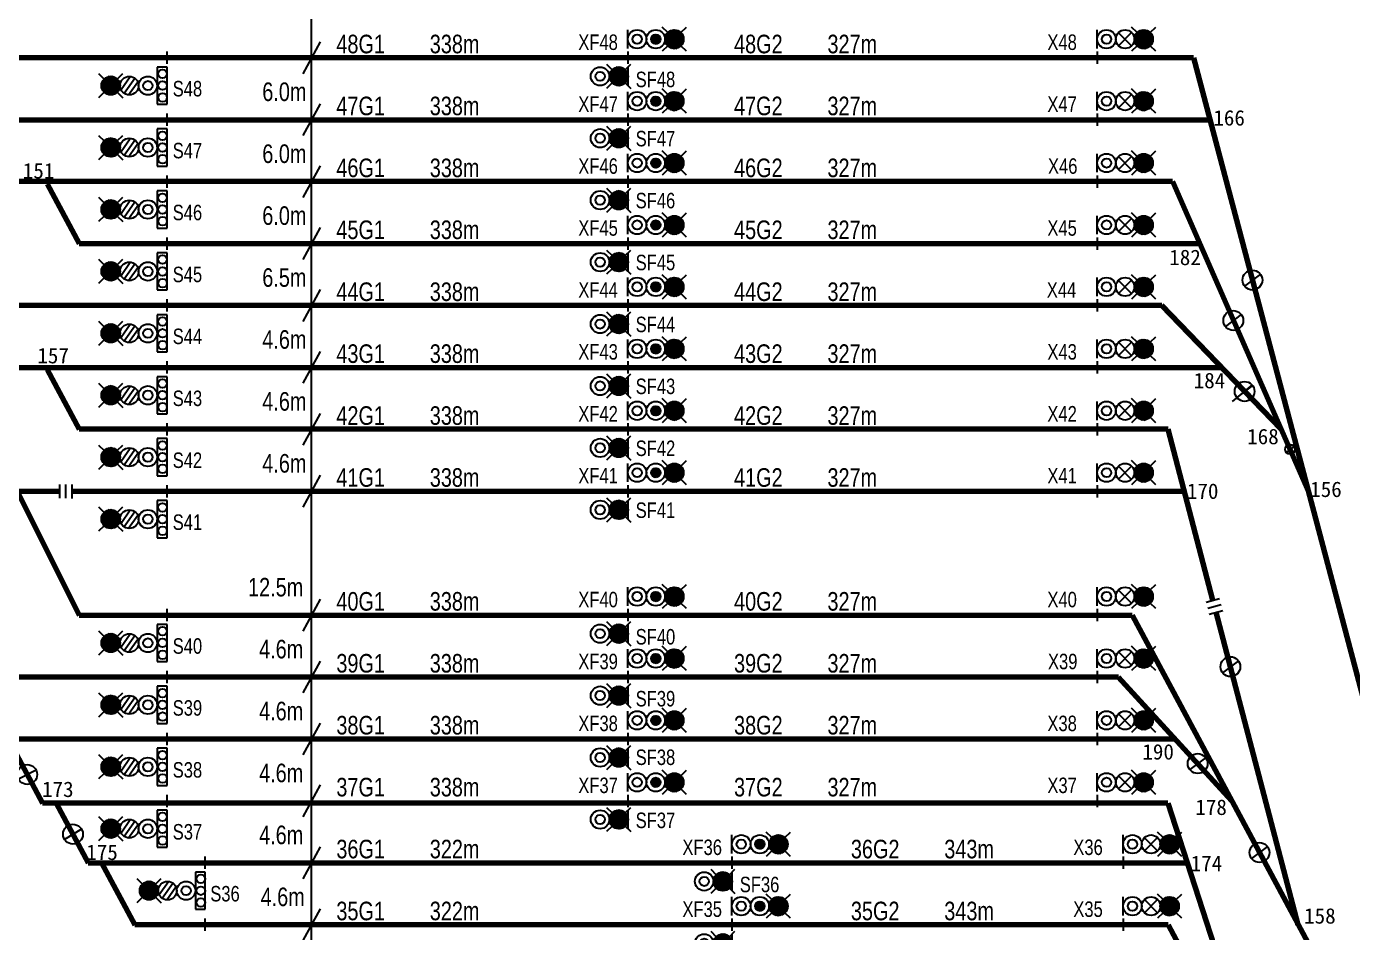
# Model space of a CAD drawing. Header units: millimetres. Extents: x -17381 to -15684, y 1883 to 2345.
# Drawn here: x -16008.2 to -15915.7, y 2200.6 to 2263.8 of the extents above; entities that cross this region are included whole.
import ezdxf
from ezdxf.enums import TextEntityAlignment as Align

# ---------------------------------------------------------------- set-up
doc = ezdxf.new("R2010")
doc.units = ezdxf.units.MM
doc.layers.add('1', color=1, linetype='Continuous')
doc.styles.add('HZTXT', font='rs9.shx', dxfattribs={"width": 0.7, "bigfont": 'HZTXT.SHX'})
doc.styles.add('宋体', font='')
doc.styles.get('宋体').set_extended_font_data('SimSun')

# ---------------------------------------------------------------- blocks, each defined once
blk = doc.blocks.new('A$C01337755')
at = {"color": 0, "lineweight": -3}
for p, q in [((6, 4.06), (8.2, 5.33)), ((6, 3.94), (8.3, 5.27)), ((6.01, 4.18), (8.09, 5.38)), ((6.01, 3.83), (8.39, 5.21)), ((6.02, 3.73), (8.47, 5.14)), ((6.03, 4.31), (7.97, 5.43)), ((6.04, 3.62), (8.55, 5.07)), ((6.06, 4.44), (7.83, 5.46)), ((6.07, 3.52), (8.62, 4.99)), ((6.11, 3.43), (8.68, 4.92)), ((6.12, 4.59), (7.68, 5.49)), ((6.15, 3.34), (8.74, 4.83)), ((6.2, 4.75), (7.49, 5.5)), ((6.2, 3.25), (8.8, 4.75)), ((6.25, 3.17), (8.84, 4.66)), ((6.31, 3.08), (8.88, 4.57)), ((6.33, 4.94), (7.26, 5.48)), ((6.37, 3.01), (8.92, 4.48)), ((6.44, 2.93), (8.95, 4.38)), ((6.52, 2.86), (8.97, 4.27)), ((6.61, 2.79), (8.99, 4.17)), ((6.7, 2.73), (9, 4.06)), ((6.8, 2.67), (9, 3.94)), ((6.91, 2.62), (8.99, 3.82)), ((7.03, 2.57), (8.97, 3.69)), ((7.16, 2.54), (8.93, 3.56)), ((7.32, 2.51), (8.88, 3.41)), ((7.5, 2.5), (8.79, 3.25)), ((7.73, 2.52), (8.66, 3.06))]:
    blk.add_line(p, q, dxfattribs=at)
at = {"layer": '1', "color": 7, "lineweight": -3}
for p, q in [((0, 2.5), (0, 5.5)), ((5.55, 5.06), (3.44, 2.94)), ((3.45, 5.05), (5.54, 2.92)), ((0, 2), (0, 0))]:
    blk.add_line(p, q, dxfattribs=at)
at = {"layer": '1', "lineweight": -3}
for p, q in [((6.44, 5.06), (5.53, 5.96)), ((8.56, 5.06), (9.46, 5.96)), ((6.44, 2.94), (5.53, 2.04)), ((9.46, 2.04), (8.56, 2.94))]:
    blk.add_line(p, q, dxfattribs=at)
at = {"layer": '1', "color": 7, "lineweight": -3}
for centre, radius in [((1.5, 4), 1.5), ((1.5, 4), 0.75), ((4.5, 4), 1.5)]:
    blk.add_circle(centre, radius, dxfattribs=at)
at = {"layer": '1', "color": 1, "lineweight": -3}
blk.add_circle((7.5, 4), 1.5, dxfattribs=at)
blk = doc.blocks.new('A$C3C170638')
at = {"color": 0, "lineweight": -3}
for p, q in [((3.75, 4.03), (4.85, 4.66)), ((3.75, 3.92), (4.94, 4.6)), ((3.76, 4.15), (4.73, 4.71)), ((3.77, 3.81), (5.02, 4.53)), ((3.8, 3.71), (5.09, 4.46)), ((3.81, 4.29), (4.59, 4.74)), ((3.85, 3.63), (5.15, 4.38)), ((3.9, 3.54), (5.19, 4.29)), ((3.91, 4.47), (4.38, 4.74)), ((6, 4.06), (8.2, 5.33)), ((6, 3.94), (8.3, 5.27)), ((6.01, 4.18), (8.09, 5.38)), ((6.01, 3.83), (8.39, 5.21)), ((6.02, 3.73), (8.47, 5.14)), ((6.03, 4.31), (7.97, 5.43)), ((6.04, 3.62), (8.55, 5.07)), ((6.06, 4.44), (7.83, 5.46)), ((6.07, 3.52), (8.62, 4.99)), ((6.11, 3.43), (8.68, 4.92)), ((6.12, 4.59), (7.68, 5.49)), ((6.15, 3.34), (8.74, 4.83)), ((6.2, 4.75), (7.49, 5.5)), ((6.2, 3.25), (8.8, 4.75)), ((6.25, 3.17), (8.84, 4.66)), ((6.31, 3.08), (8.88, 4.57)), ((6.33, 4.94), (7.26, 5.48)), ((6.37, 3.01), (8.92, 4.48)), ((6.44, 2.93), (8.95, 4.38)), ((3.97, 3.47), (5.22, 4.19)), ((4.05, 3.4), (5.24, 4.08)), ((4.15, 3.34), (5.25, 3.97)), ((4.26, 3.29), (5.23, 3.85)), ((4.41, 3.26), (5.19, 3.71)), ((4.61, 3.26), (5.08, 3.53)), ((6.52, 2.86), (8.97, 4.27)), ((6.61, 2.79), (8.99, 4.17)), ((6.7, 2.73), (9, 4.06)), ((6.8, 2.67), (9, 3.94)), ((6.91, 2.62), (8.99, 3.82)), ((7.03, 2.57), (8.97, 3.69)), ((7.16, 2.54), (8.93, 3.56)), ((7.32, 2.51), (8.88, 3.41)), ((7.5, 2.5), (8.79, 3.25)), ((7.73, 2.52), (8.66, 3.06))]:
    blk.add_line(p, q, dxfattribs=at)
at = {"layer": '1', "color": 7, "lineweight": -3}
for p, q in [((0, 2.5), (0, 5.5)), ((0, 2), (0, 0))]:
    blk.add_line(p, q, dxfattribs=at)
at = {"layer": '1', "lineweight": -3}
for p, q in [((6.44, 5.06), (5.53, 5.96)), ((8.56, 5.06), (9.46, 5.96)), ((6.44, 2.94), (5.53, 2.04)), ((9.46, 2.04), (8.56, 2.94))]:
    blk.add_line(p, q, dxfattribs=at)
at = {"layer": '1', "color": 7, "lineweight": -3}
for radius in [1.5, 0.75]:
    blk.add_circle((1.5, 4), radius, dxfattribs=at)
at = {"layer": '1', "color": 4, "lineweight": -3}
for radius in [1.5, 0.75]:
    blk.add_circle((4.5, 4), radius, dxfattribs=at)
at = {"layer": '1', "color": 1, "lineweight": -3}
blk.add_circle((7.5, 4), 1.5, dxfattribs=at)
blk = doc.blocks.new('BD')
at = {"layer": '1', "color": 7}
for radius in [1.5, 0.75]:
    blk.add_circle((0, 0), radius, dxfattribs=at)
blk = doc.blocks.new('*X12')
at = {"color": 0}
for p, q in [((-1.5, 0.06), (0.7, 1.33)), ((-1.5, -0.06), (0.8, 1.27)), ((-1.49, 0.18), (0.59, 1.38)), ((-1.49, -0.17), (0.89, 1.21)), ((-1.47, 0.31), (0.47, 1.43)), ((-1.47, -0.27), (0.97, 1.14)), ((-1.45, -0.38), (1.05, 1.07)), ((-1.43, 0.44), (0.33, 1.46)), ((-1.42, -0.48), (1.12, 0.99)), ((-1.39, -0.57), (1.19, 0.92)), ((-1.38, 0.59), (0.18, 1.49)), ((-1.35, -0.66), (1.25, 0.83)), ((-1.3, 0.75), (0, 1.5)), ((-1.3, -0.75), (1.3, 0.75)), ((-1.25, -0.83), (1.35, 0.66)), ((-1.19, -0.92), (1.39, 0.57)), ((-1.17, 0.94), (-0.23, 1.48)), ((-1.12, -0.99), (1.42, 0.48)), ((-1.05, -1.07), (1.45, 0.38)), ((-0.97, -1.14), (1.47, 0.27)), ((-0.89, -1.21), (1.49, 0.17)), ((-0.8, -1.27), (1.5, 0.06)), ((-0.7, -1.33), (1.5, -0.06)), ((-0.59, -1.38), (1.49, -0.18)), ((-0.47, -1.43), (1.47, -0.31)), ((-0.33, -1.46), (1.43, -0.44)), ((-0.18, -1.49), (1.38, -0.59)), ((0, -1.5), (1.3, -0.75)), ((0.23, -1.48), (1.17, -0.94))]:
    blk.add_line(p, q, dxfattribs=at)
blk = doc.blocks.new('HDL')
at = {"layer": '1'}
for p, q in [((-1.06, 1.06), (-1.96, 1.96)), ((1.06, 1.06), (1.96, 1.96)), ((-1.06, -1.06), (-1.96, -1.96)), ((1.96, -1.96), (1.06, -1.06))]:
    blk.add_line(p, q, dxfattribs=at)
at = {"layer": '1', "color": 1}
blk.add_circle((0, 0), 1.5, dxfattribs=at)
at = {"layer": '1'}
blk.add_blockref('*X12', (0, 0), dxfattribs=at)
blk = doc.blocks.new('2xzla2')
at = {"layer": '1', "color": 7}
for p, q in [((0, 0.75), (0, -0.75)), ((0, -1.5), (0, -4.5))]:
    blk.add_line(p, q, dxfattribs=at)
at = {"layer": '1', "color": 7, "xscale": 0.9999997500000001, "yscale": 0.9999997500000001, "zscale": 0.9999997500000001}
blk.add_blockref('BD', (-4.49, -3), dxfattribs=at)
at = {"layer": '1', "color": 7, "rotation": 180}
blk.add_blockref('HDL', (-1.48, -3.01), dxfattribs=at)
blk = doc.blocks.new('BSQA')
at = {"layer": '1', "color": 7, "lineweight": -3}
blk.add_circle((0, 0), 0.35, dxfattribs=at)
blk = doc.blocks.new('qxjyj')
at = {"layer": '1', "color": 1}
blk.add_line((0, 1.6), (0, -1.6), dxfattribs=at)
blk.add_circle((-0.01, 0), 1.6, dxfattribs=at)

msp = doc.modelspace()

# ---------------------------------------------------------------- linework, layer by layer
at = {"color": 124, "lineweight": -3}
for p, q in [((-15988.312, 2157.936), (-15988.312, 2274.576)), ((-15924.054, 2237.643), (-15922.642, 2238.797))]:
    msp.add_line(p, q, dxfattribs=at)
at = {"color": 0}
for p, q in [((-15987.704, 2262.727), (-15988.92, 2260.505)), ((-15999.086, 2260.968), (-15999.086, 2258.376)), ((-15998.395, 2260.968), (-15999.086, 2260.968)), ((-15998.395, 2258.376), (-15998.395, 2260.968)), ((-15999.086, 2258.376), (-15998.395, 2258.376)), ((-15987.704, 2258.407), (-15988.92, 2256.185)), ((-15999.086, 2256.648), (-15999.086, 2254.056)), ((-15998.395, 2256.648), (-15999.086, 2256.648)), ((-15998.395, 2254.056), (-15998.395, 2256.648)), ((-15999.086, 2254.056), (-15998.395, 2254.056)), ((-15987.704, 2254.087), (-15988.92, 2251.865)), ((-15999.086, 2252.328), (-15999.086, 2249.736)), ((-15998.395, 2252.328), (-15999.086, 2252.328)), ((-15998.395, 2249.736), (-15998.395, 2252.328)), ((-15999.086, 2249.736), (-15998.395, 2249.736)), ((-15987.704, 2249.767), (-15988.92, 2247.545)), ((-15999.086, 2248.008), (-15999.086, 2245.416)), ((-15998.395, 2248.008), (-15999.086, 2248.008)), ((-15998.395, 2245.416), (-15998.395, 2248.008)), ((-15999.086, 2245.416), (-15998.395, 2245.416)), ((-15987.704, 2245.447), (-15988.92, 2243.225)), ((-15999.086, 2243.688), (-15999.086, 2241.096)), ((-15998.395, 2243.688), (-15999.086, 2243.688)), ((-15998.395, 2241.096), (-15998.395, 2243.688)), ((-15999.086, 2241.096), (-15998.395, 2241.096)), ((-15987.704, 2241.127), (-15988.92, 2238.905)), ((-15999.086, 2239.368), (-15999.086, 2236.776)), ((-15998.395, 2239.368), (-15999.086, 2239.368)), ((-15998.395, 2236.776), (-15998.395, 2239.368)), ((-15999.086, 2236.776), (-15998.395, 2236.776)), ((-15987.704, 2236.807), (-15988.92, 2234.585)), ((-15999.086, 2235.048), (-15999.086, 2232.456)), ((-15998.395, 2235.048), (-15999.086, 2235.048)), ((-15998.395, 2232.456), (-15998.395, 2235.048)), ((-15999.086, 2232.456), (-15998.395, 2232.456)), ((-15987.704, 2232.487), (-15988.92, 2230.265)), ((-15999.086, 2230.728), (-15999.086, 2228.136)), ((-15998.395, 2230.728), (-15999.086, 2230.728)), ((-15998.395, 2228.136), (-15998.395, 2230.728)), ((-15999.086, 2228.136), (-15998.395, 2228.136)), ((-15987.704, 2223.847), (-15988.92, 2221.625)), ((-15999.086, 2222.088), (-15999.086, 2219.496)), ((-15998.395, 2222.088), (-15999.086, 2222.088)), ((-15998.395, 2219.496), (-15998.395, 2222.088)), ((-15999.086, 2219.496), (-15998.395, 2219.496)), ((-15987.704, 2219.527), (-15988.92, 2217.305)), ((-15999.086, 2217.768), (-15999.086, 2215.176)), ((-15998.395, 2217.768), (-15999.086, 2217.768)), ((-15998.395, 2215.176), (-15998.395, 2217.768)), ((-15999.086, 2215.176), (-15998.395, 2215.176)), ((-15987.704, 2215.207), (-15988.92, 2212.985)), ((-15999.086, 2213.448), (-15999.086, 2210.856)), ((-15998.395, 2213.448), (-15999.086, 2213.448)), ((-15998.395, 2210.856), (-15998.395, 2213.448)), ((-15999.086, 2210.856), (-15998.395, 2210.856)), ((-15987.704, 2210.887), (-15988.92, 2208.665)), ((-15999.086, 2209.128), (-15999.086, 2206.536)), ((-15998.395, 2209.128), (-15999.086, 2209.128)), ((-15998.395, 2206.536), (-15998.395, 2209.128)), ((-15999.086, 2206.536), (-15998.395, 2206.536)), ((-15987.704, 2206.567), (-15988.92, 2204.345)), ((-15996.421, 2204.808), (-15996.421, 2202.216)), ((-15995.73, 2204.808), (-15996.421, 2204.808)), ((-15995.73, 2202.216), (-15995.73, 2204.808)), ((-15996.421, 2202.216), (-15995.73, 2202.216)), ((-15987.704, 2202.247), (-15988.92, 2200.025))]:
    msp.add_line(p, q, dxfattribs=at)
at = {"color": 124, "lineweight": 70}
for p, q in [((-15926.76, 2261.616), (-16008.866, 2261.616)), ((-15926.76, 2261.616), (-15906.196, 2183.856)), ((-16013.109, 2257.296), (-15925.617, 2257.296)), ((-15928.245, 2252.976), (-16019.005, 2252.976)), ((-16006.756, 2252.823), (-16004.52, 2248.656)), ((-15928.245, 2252.976), (-15918.763, 2231.376)), ((-16004.52, 2248.656), (-15926.349, 2248.656)), ((-15928.977, 2244.336), (-16010.285, 2244.337)), ((-15920.659, 2235.696), (-15928.977, 2244.336)), ((-16014.568, 2240.016), (-15924.818, 2240.016)), ((-16006.756, 2239.863), (-16004.52, 2235.696)), ((-15928.547, 2235.696), (-16004.52, 2235.696)), ((-15925.412, 2223.772), (-15928.547, 2235.696)), ((-16005.015, 2231.376), (-15927.411, 2231.376))]:
    msp.add_line(p, q, dxfattribs=at)
at = {"color": 0, "lineweight": -3}
for p, q in [((-16002.023, 2260.245), (-16002.972, 2259.697)), ((-16001.979, 2260.22), (-16002.972, 2259.647)), ((-16001.94, 2260.193), (-16002.969, 2259.599)), ((-16002.07, 2260.268), (-16002.968, 2259.749)), ((-16001.904, 2260.164), (-16002.962, 2259.554)), ((-16002.122, 2260.288), (-16002.959, 2259.805)), ((-16001.87, 2260.134), (-16002.952, 2259.509)), ((-16002.181, 2260.304), (-16002.944, 2259.863)), ((-16001.84, 2260.102), (-16002.939, 2259.467)), ((-16001.812, 2260.068), (-16002.924, 2259.426)), ((-16002.247, 2260.315), (-16002.921, 2259.926)), ((-16001.786, 2260.033), (-16002.906, 2259.386)), ((-16001.763, 2259.996), (-16002.886, 2259.348)), ((-16002.325, 2260.32), (-16002.885, 2259.997)), ((-16001.743, 2259.958), (-16002.863, 2259.311)), ((-16001.725, 2259.918), (-16002.838, 2259.276)), ((-16002.426, 2260.312), (-16002.828, 2260.079)), ((-16001.71, 2259.877), (-16002.81, 2259.242)), ((-16001.697, 2259.835), (-16002.779, 2259.21)), ((-16001.688, 2259.79), (-16002.746, 2259.179)), ((-16001.681, 2259.744), (-16002.709, 2259.151)), ((-16001.677, 2259.697), (-16002.67, 2259.123)), ((-16001.677, 2259.647), (-16002.627, 2259.099)), ((-16001.681, 2259.594), (-16002.579, 2259.076)), ((-16001.69, 2259.539), (-16002.527, 2259.056)), ((-16001.705, 2259.481), (-16002.469, 2259.04)), ((-16001.729, 2259.417), (-16002.402, 2259.029)), ((-16001.764, 2259.347), (-16002.324, 2259.024)), ((-16001.821, 2259.264), (-16002.224, 2259.032)), ((-16002.023, 2255.925), (-16002.972, 2255.377)), ((-16001.979, 2255.9), (-16002.972, 2255.327)), ((-16001.94, 2255.873), (-16002.969, 2255.279)), ((-16002.07, 2255.948), (-16002.968, 2255.429)), ((-16001.904, 2255.844), (-16002.962, 2255.234)), ((-16002.122, 2255.968), (-16002.959, 2255.485)), ((-16001.87, 2255.814), (-16002.952, 2255.189)), ((-16002.181, 2255.984), (-16002.944, 2255.543)), ((-16002.247, 2255.995), (-16002.921, 2255.606)), ((-16002.325, 2256), (-16002.885, 2255.677)), ((-16002.426, 2255.992), (-16002.828, 2255.759)), ((-16001.84, 2255.782), (-16002.939, 2255.147)), ((-16001.812, 2255.748), (-16002.924, 2255.106)), ((-16001.786, 2255.713), (-16002.906, 2255.066)), ((-16001.763, 2255.676), (-16002.886, 2255.028)), ((-16001.743, 2255.638), (-16002.863, 2254.991)), ((-16001.725, 2255.598), (-16002.838, 2254.956)), ((-16001.71, 2255.557), (-16002.81, 2254.922)), ((-16001.697, 2255.515), (-16002.779, 2254.89)), ((-16001.688, 2255.47), (-16002.746, 2254.859)), ((-16001.681, 2255.424), (-16002.709, 2254.831)), ((-16001.677, 2255.377), (-16002.67, 2254.803)), ((-16001.677, 2255.327), (-16002.627, 2254.779)), ((-16001.681, 2255.274), (-16002.579, 2254.756)), ((-16001.69, 2255.219), (-16002.527, 2254.736)), ((-16001.705, 2255.161), (-16002.469, 2254.72)), ((-16001.729, 2255.097), (-16002.402, 2254.709)), ((-16001.764, 2255.027), (-16002.324, 2254.704)), ((-16001.821, 2254.944), (-16002.224, 2254.712)), ((-16002.023, 2251.605), (-16002.972, 2251.057)), ((-16001.979, 2251.58), (-16002.972, 2251.007)), ((-16001.94, 2251.553), (-16002.969, 2250.959)), ((-16002.07, 2251.628), (-16002.968, 2251.109)), ((-16001.904, 2251.524), (-16002.962, 2250.914)), ((-16002.122, 2251.648), (-16002.959, 2251.165)), ((-16001.87, 2251.494), (-16002.952, 2250.869)), ((-16002.181, 2251.664), (-16002.944, 2251.223)), ((-16001.84, 2251.462), (-16002.939, 2250.827)), ((-16001.812, 2251.428), (-16002.924, 2250.786)), ((-16002.247, 2251.675), (-16002.921, 2251.286)), ((-16001.786, 2251.393), (-16002.906, 2250.746)), ((-16001.763, 2251.356), (-16002.886, 2250.708)), ((-16002.325, 2251.68), (-16002.885, 2251.357)), ((-16001.743, 2251.318), (-16002.863, 2250.671)), ((-16001.725, 2251.278), (-16002.838, 2250.636)), ((-16002.426, 2251.672), (-16002.828, 2251.439)), ((-16001.71, 2251.237), (-16002.81, 2250.602)), ((-16001.697, 2251.195), (-16002.779, 2250.57)), ((-16001.688, 2251.15), (-16002.746, 2250.539)), ((-16001.681, 2251.104), (-16002.709, 2250.511)), ((-16001.677, 2251.057), (-16002.67, 2250.483)), ((-16001.677, 2251.007), (-16002.627, 2250.459)), ((-16001.681, 2250.954), (-16002.579, 2250.436)), ((-16001.69, 2250.899), (-16002.527, 2250.416)), ((-16001.705, 2250.841), (-16002.469, 2250.4)), ((-16001.729, 2250.777), (-16002.402, 2250.389)), ((-16001.764, 2250.707), (-16002.324, 2250.384)), ((-16001.821, 2250.624), (-16002.224, 2250.392)), ((-16002.023, 2247.285), (-16002.972, 2246.737)), ((-16001.979, 2247.26), (-16002.972, 2246.687)), ((-16001.94, 2247.233), (-16002.969, 2246.639)), ((-16002.07, 2247.308), (-16002.968, 2246.789)), ((-16001.904, 2247.204), (-16002.962, 2246.594)), ((-16002.122, 2247.328), (-16002.959, 2246.845)), ((-16001.87, 2247.174), (-16002.952, 2246.549)), ((-16002.181, 2247.344), (-16002.944, 2246.903)), ((-16001.84, 2247.142), (-16002.939, 2246.507)), ((-16001.812, 2247.108), (-16002.924, 2246.466)), ((-16002.247, 2247.355), (-16002.921, 2246.966)), ((-16001.786, 2247.073), (-16002.906, 2246.426)), ((-16001.763, 2247.036), (-16002.886, 2246.388)), ((-16002.325, 2247.36), (-16002.885, 2247.037)), ((-16001.743, 2246.998), (-16002.863, 2246.351)), ((-16001.725, 2246.958), (-16002.838, 2246.316)), ((-16002.426, 2247.352), (-16002.828, 2247.119)), ((-16001.71, 2246.917), (-16002.81, 2246.282)), ((-16001.697, 2246.875), (-16002.779, 2246.25)), ((-16001.688, 2246.83), (-16002.746, 2246.219)), ((-16001.681, 2246.784), (-16002.709, 2246.191)), ((-16001.677, 2246.737), (-16002.67, 2246.163)), ((-16001.677, 2246.687), (-16002.627, 2246.139)), ((-16001.681, 2246.634), (-16002.579, 2246.116)), ((-16001.69, 2246.579), (-16002.527, 2246.096)), ((-16001.705, 2246.521), (-16002.469, 2246.08)), ((-16001.729, 2246.457), (-16002.402, 2246.069)), ((-16001.764, 2246.387), (-16002.324, 2246.064)), ((-16001.821, 2246.304), (-16002.224, 2246.072)), ((-16002.023, 2242.965), (-16002.972, 2242.417)), ((-16001.979, 2242.94), (-16002.972, 2242.367)), ((-16001.94, 2242.913), (-16002.969, 2242.319)), ((-16002.07, 2242.988), (-16002.968, 2242.469)), ((-16001.904, 2242.884), (-16002.962, 2242.274)), ((-16002.122, 2243.008), (-16002.959, 2242.525)), ((-16001.87, 2242.854), (-16002.952, 2242.229)), ((-16002.181, 2243.024), (-16002.944, 2242.583)), ((-16002.247, 2243.035), (-16002.921, 2242.646)), ((-16002.325, 2243.04), (-16002.885, 2242.717)), ((-16002.426, 2243.032), (-16002.828, 2242.799)), ((-16001.84, 2242.822), (-16002.939, 2242.187)), ((-16001.812, 2242.788), (-16002.924, 2242.146)), ((-16001.786, 2242.753), (-16002.906, 2242.106)), ((-16001.763, 2242.716), (-16002.886, 2242.068)), ((-16001.743, 2242.678), (-16002.863, 2242.031)), ((-16001.725, 2242.638), (-16002.838, 2241.996)), ((-16001.71, 2242.597), (-16002.81, 2241.962)), ((-16001.697, 2242.555), (-16002.779, 2241.93)), ((-16001.688, 2242.51), (-16002.746, 2241.899)), ((-16001.681, 2242.464), (-16002.709, 2241.871)), ((-16001.677, 2242.417), (-16002.67, 2241.843)), ((-16001.677, 2242.367), (-16002.627, 2241.819)), ((-16001.681, 2242.314), (-16002.579, 2241.796)), ((-16001.69, 2242.259), (-16002.527, 2241.776)), ((-16001.705, 2242.201), (-16002.469, 2241.76)), ((-16001.729, 2242.137), (-16002.402, 2241.749)), ((-16001.764, 2242.067), (-16002.324, 2241.744)), ((-16001.821, 2241.984), (-16002.224, 2241.752)), ((-16002.023, 2238.645), (-16002.972, 2238.097)), ((-16001.979, 2238.62), (-16002.972, 2238.047)), ((-16001.94, 2238.593), (-16002.969, 2237.999)), ((-16002.07, 2238.668), (-16002.968, 2238.149)), ((-16001.904, 2238.564), (-16002.962, 2237.954)), ((-16002.122, 2238.688), (-16002.959, 2238.205)), ((-16001.87, 2238.534), (-16002.952, 2237.909)), ((-16002.181, 2238.704), (-16002.944, 2238.263)), ((-16001.84, 2238.502), (-16002.939, 2237.867)), ((-16001.812, 2238.468), (-16002.924, 2237.826)), ((-16002.247, 2238.715), (-16002.921, 2238.326)), ((-16001.786, 2238.433), (-16002.906, 2237.786)), ((-16001.763, 2238.396), (-16002.886, 2237.748)), ((-16002.325, 2238.72), (-16002.885, 2238.397)), ((-16001.743, 2238.358), (-16002.863, 2237.711)), ((-16001.725, 2238.318), (-16002.838, 2237.676)), ((-16002.426, 2238.712), (-16002.828, 2238.479)), ((-16001.71, 2238.277), (-16002.81, 2237.642)), ((-16001.697, 2238.235), (-16002.779, 2237.61)), ((-16001.688, 2238.19), (-16002.746, 2237.579)), ((-16001.681, 2238.144), (-16002.709, 2237.551)), ((-16001.677, 2238.097), (-16002.67, 2237.523)), ((-16001.677, 2238.047), (-16002.627, 2237.499)), ((-16001.681, 2237.994), (-16002.579, 2237.476)), ((-16001.69, 2237.939), (-16002.527, 2237.456)), ((-16001.705, 2237.881), (-16002.469, 2237.44)), ((-16001.729, 2237.817), (-16002.402, 2237.429)), ((-16001.764, 2237.747), (-16002.324, 2237.424)), ((-16001.821, 2237.664), (-16002.224, 2237.432)), ((-16002.023, 2234.325), (-16002.972, 2233.777)), ((-16001.979, 2234.3), (-16002.972, 2233.727)), ((-16001.94, 2234.273), (-16002.969, 2233.679)), ((-16002.07, 2234.348), (-16002.968, 2233.829)), ((-16001.904, 2234.244), (-16002.962, 2233.634)), ((-16002.122, 2234.368), (-16002.959, 2233.885)), ((-16001.87, 2234.214), (-16002.952, 2233.589)), ((-16002.181, 2234.384), (-16002.944, 2233.943)), ((-16001.84, 2234.182), (-16002.939, 2233.547)), ((-16001.812, 2234.148), (-16002.924, 2233.506)), ((-16002.247, 2234.395), (-16002.921, 2234.006)), ((-16001.786, 2234.113), (-16002.906, 2233.466)), ((-16001.763, 2234.076), (-16002.886, 2233.428)), ((-16002.325, 2234.4), (-16002.885, 2234.077)), ((-16001.743, 2234.038), (-16002.863, 2233.391)), ((-16001.725, 2233.998), (-16002.838, 2233.356)), ((-16002.426, 2234.392), (-16002.828, 2234.159)), ((-16001.71, 2233.957), (-16002.81, 2233.322)), ((-16001.697, 2233.915), (-16002.779, 2233.29)), ((-16001.688, 2233.87), (-16002.746, 2233.259)), ((-16001.681, 2233.824), (-16002.709, 2233.231)), ((-16001.677, 2233.777), (-16002.67, 2233.203)), ((-16001.677, 2233.727), (-16002.627, 2233.179)), ((-16001.681, 2233.674), (-16002.579, 2233.156)), ((-16001.69, 2233.619), (-16002.527, 2233.136)), ((-16001.705, 2233.561), (-16002.469, 2233.12)), ((-16001.729, 2233.497), (-16002.402, 2233.109)), ((-16001.764, 2233.427), (-16002.324, 2233.104)), ((-16001.821, 2233.344), (-16002.224, 2233.112)), ((-16002.023, 2230.005), (-16002.972, 2229.457)), ((-16001.979, 2229.98), (-16002.972, 2229.407)), ((-16001.94, 2229.953), (-16002.969, 2229.359)), ((-16002.07, 2230.028), (-16002.968, 2229.509)), ((-16001.904, 2229.924), (-16002.962, 2229.314)), ((-16002.122, 2230.048), (-16002.959, 2229.565)), ((-16002.181, 2230.064), (-16002.944, 2229.623)), ((-16002.247, 2230.075), (-16002.921, 2229.686)), ((-16002.325, 2230.08), (-16002.885, 2229.757)), ((-16002.426, 2230.072), (-16002.828, 2229.839)), ((-16001.87, 2229.894), (-16002.952, 2229.269)), ((-16001.84, 2229.862), (-16002.939, 2229.227)), ((-16001.812, 2229.828), (-16002.924, 2229.186)), ((-16001.786, 2229.793), (-16002.906, 2229.146)), ((-16001.763, 2229.756), (-16002.886, 2229.108)), ((-16001.743, 2229.718), (-16002.863, 2229.071)), ((-16001.725, 2229.678), (-16002.838, 2229.036)), ((-16001.71, 2229.637), (-16002.81, 2229.002)), ((-16001.697, 2229.595), (-16002.779, 2228.97)), ((-16001.688, 2229.55), (-16002.746, 2228.939)), ((-16001.681, 2229.504), (-16002.709, 2228.911)), ((-16001.677, 2229.457), (-16002.67, 2228.883)), ((-16001.677, 2229.407), (-16002.627, 2228.859)), ((-16001.681, 2229.354), (-16002.579, 2228.836)), ((-16001.69, 2229.299), (-16002.527, 2228.816)), ((-16001.705, 2229.241), (-16002.469, 2228.8)), ((-16001.729, 2229.177), (-16002.402, 2228.789)), ((-16001.764, 2229.107), (-16002.324, 2228.784)), ((-16001.821, 2229.024), (-16002.224, 2228.792)), ((-16002.023, 2221.365), (-16002.972, 2220.817)), ((-16001.979, 2221.34), (-16002.972, 2220.767)), ((-16001.94, 2221.313), (-16002.969, 2220.719)), ((-16002.07, 2221.388), (-16002.968, 2220.869)), ((-16001.904, 2221.284), (-16002.962, 2220.674)), ((-16002.122, 2221.408), (-16002.959, 2220.925)), ((-16001.87, 2221.254), (-16002.952, 2220.629)), ((-16002.181, 2221.424), (-16002.944, 2220.983)), ((-16001.84, 2221.222), (-16002.939, 2220.587)), ((-16001.812, 2221.188), (-16002.924, 2220.546)), ((-16002.247, 2221.435), (-16002.921, 2221.046)), ((-16001.786, 2221.153), (-16002.906, 2220.506)), ((-16001.763, 2221.116), (-16002.886, 2220.468)), ((-16002.325, 2221.44), (-16002.885, 2221.117)), ((-16001.743, 2221.078), (-16002.863, 2220.431)), ((-16001.725, 2221.038), (-16002.838, 2220.396)), ((-16002.426, 2221.432), (-16002.828, 2221.199)), ((-16001.71, 2220.997), (-16002.81, 2220.362)), ((-16001.697, 2220.955), (-16002.779, 2220.33)), ((-16001.688, 2220.91), (-16002.746, 2220.299)), ((-16001.681, 2220.864), (-16002.709, 2220.271)), ((-16001.677, 2220.817), (-16002.67, 2220.243)), ((-16001.677, 2220.767), (-16002.627, 2220.219)), ((-16001.681, 2220.714), (-16002.579, 2220.196)), ((-16001.69, 2220.659), (-16002.527, 2220.176)), ((-16001.705, 2220.601), (-16002.469, 2220.16)), ((-16001.729, 2220.537), (-16002.402, 2220.149)), ((-16001.764, 2220.467), (-16002.324, 2220.144)), ((-16001.821, 2220.384), (-16002.224, 2220.152)), ((-16002.023, 2217.045), (-16002.972, 2216.497)), ((-16001.979, 2217.02), (-16002.972, 2216.447)), ((-16001.94, 2216.993), (-16002.969, 2216.399)), ((-16002.07, 2217.068), (-16002.968, 2216.549)), ((-16001.904, 2216.964), (-16002.962, 2216.354)), ((-16002.122, 2217.088), (-16002.959, 2216.605)), ((-16002.181, 2217.104), (-16002.944, 2216.663)), ((-16002.247, 2217.115), (-16002.921, 2216.726)), ((-16002.325, 2217.12), (-16002.885, 2216.797)), ((-16002.426, 2217.112), (-16002.828, 2216.879)), ((-16001.87, 2216.934), (-16002.952, 2216.309)), ((-16001.84, 2216.902), (-16002.939, 2216.267)), ((-16001.812, 2216.868), (-16002.924, 2216.226)), ((-16001.786, 2216.833), (-16002.906, 2216.186)), ((-16001.763, 2216.796), (-16002.886, 2216.148)), ((-16001.743, 2216.758), (-16002.863, 2216.111)), ((-16001.725, 2216.718), (-16002.838, 2216.076)), ((-16001.71, 2216.677), (-16002.81, 2216.042)), ((-16001.697, 2216.635), (-16002.779, 2216.01)), ((-16001.688, 2216.59), (-16002.746, 2215.979)), ((-16001.681, 2216.544), (-16002.709, 2215.951)), ((-16001.677, 2216.497), (-16002.67, 2215.923)), ((-16001.677, 2216.447), (-16002.627, 2215.899)), ((-16001.681, 2216.394), (-16002.579, 2215.876)), ((-16001.69, 2216.339), (-16002.527, 2215.856)), ((-16001.705, 2216.281), (-16002.469, 2215.84)), ((-16001.729, 2216.217), (-16002.402, 2215.829)), ((-16001.764, 2216.147), (-16002.324, 2215.824)), ((-16001.821, 2216.064), (-16002.224, 2215.832)), ((-16002.023, 2212.725), (-16002.972, 2212.177)), ((-16001.979, 2212.7), (-16002.972, 2212.127)), ((-16001.94, 2212.673), (-16002.969, 2212.079)), ((-16002.07, 2212.748), (-16002.968, 2212.229)), ((-16001.904, 2212.644), (-16002.962, 2212.034)), ((-16002.122, 2212.768), (-16002.959, 2212.285)), ((-16001.87, 2212.614), (-16002.952, 2211.989)), ((-16002.181, 2212.784), (-16002.944, 2212.343)), ((-16001.84, 2212.582), (-16002.939, 2211.947)), ((-16001.812, 2212.548), (-16002.924, 2211.906)), ((-16002.247, 2212.795), (-16002.921, 2212.406)), ((-16001.786, 2212.513), (-16002.906, 2211.866)), ((-16001.763, 2212.476), (-16002.886, 2211.828)), ((-16002.325, 2212.8), (-16002.885, 2212.477)), ((-16001.743, 2212.438), (-16002.863, 2211.791)), ((-16001.725, 2212.398), (-16002.838, 2211.756)), ((-16002.426, 2212.792), (-16002.828, 2212.559)), ((-16001.71, 2212.357), (-16002.81, 2211.722)), ((-16001.697, 2212.315), (-16002.779, 2211.69)), ((-16001.688, 2212.27), (-16002.746, 2211.659)), ((-16001.681, 2212.224), (-16002.709, 2211.631)), ((-16001.677, 2212.177), (-16002.67, 2211.603)), ((-16001.677, 2212.127), (-16002.627, 2211.579)), ((-16001.681, 2212.074), (-16002.579, 2211.556)), ((-16001.69, 2212.019), (-16002.527, 2211.536)), ((-16001.705, 2211.961), (-16002.469, 2211.52)), ((-16001.729, 2211.897), (-16002.402, 2211.509)), ((-16001.764, 2211.827), (-16002.324, 2211.504)), ((-16001.821, 2211.744), (-16002.224, 2211.512)), ((-16002.023, 2208.405), (-16002.972, 2207.857)), ((-16001.979, 2208.38), (-16002.972, 2207.807)), ((-16001.94, 2208.353), (-16002.969, 2207.759)), ((-16002.07, 2208.428), (-16002.968, 2207.909)), ((-16001.904, 2208.324), (-16002.962, 2207.714)), ((-16002.122, 2208.448), (-16002.959, 2207.965)), ((-16001.87, 2208.294), (-16002.952, 2207.669)), ((-16002.181, 2208.464), (-16002.944, 2208.023)), ((-16001.84, 2208.262), (-16002.939, 2207.627)), ((-16001.812, 2208.228), (-16002.924, 2207.586)), ((-16002.247, 2208.475), (-16002.921, 2208.086)), ((-16001.786, 2208.193), (-16002.906, 2207.546)), ((-16001.763, 2208.156), (-16002.886, 2207.508)), ((-16002.325, 2208.48), (-16002.885, 2208.157)), ((-16001.743, 2208.118), (-16002.863, 2207.471)), ((-16001.725, 2208.078), (-16002.838, 2207.436)), ((-16002.426, 2208.472), (-16002.828, 2208.239)), ((-16001.71, 2208.037), (-16002.81, 2207.402)), ((-16001.697, 2207.995), (-16002.779, 2207.37)), ((-16001.688, 2207.95), (-16002.746, 2207.339)), ((-16001.681, 2207.904), (-16002.709, 2207.311)), ((-16001.677, 2207.857), (-16002.67, 2207.283)), ((-16001.677, 2207.807), (-16002.627, 2207.259)), ((-16001.681, 2207.754), (-16002.579, 2207.236)), ((-16001.69, 2207.699), (-16002.527, 2207.216)), ((-16001.705, 2207.641), (-16002.469, 2207.2)), ((-16001.729, 2207.577), (-16002.402, 2207.189)), ((-16001.764, 2207.507), (-16002.324, 2207.184)), ((-16001.821, 2207.424), (-16002.224, 2207.192)), ((-15999.358, 2204.085), (-16000.307, 2203.537)), ((-15999.314, 2204.06), (-16000.307, 2203.487)), ((-15999.405, 2204.108), (-16000.303, 2203.589)), ((-15999.275, 2204.033), (-16000.303, 2203.439)), ((-15999.238, 2204.004), (-16000.297, 2203.394)), ((-15999.457, 2204.128), (-16000.294, 2203.645)), ((-15999.516, 2204.144), (-16000.279, 2203.703)), ((-15999.582, 2204.155), (-16000.255, 2203.766)), ((-15999.66, 2204.16), (-16000.22, 2203.837)), ((-15999.76, 2204.152), (-16000.163, 2203.919)), ((-15999.205, 2203.974), (-16000.287, 2203.349)), ((-15999.174, 2203.942), (-16000.274, 2203.307)), ((-15999.147, 2203.908), (-16000.259, 2203.266)), ((-15999.121, 2203.873), (-16000.241, 2203.226)), ((-15999.098, 2203.836), (-16000.221, 2203.188)), ((-15999.078, 2203.798), (-16000.198, 2203.151)), ((-15999.06, 2203.758), (-16000.172, 2203.116)), ((-15999.045, 2203.717), (-16000.145, 2203.082)), ((-15999.032, 2203.675), (-16000.114, 2203.05)), ((-15999.022, 2203.63), (-16000.081, 2203.019)), ((-15999.016, 2203.584), (-16000.044, 2202.991)), ((-15999.012, 2203.537), (-16000.005, 2202.963)), ((-15999.012, 2203.487), (-15999.961, 2202.939)), ((-15999.016, 2203.434), (-15999.914, 2202.916)), ((-15999.025, 2203.379), (-15999.862, 2202.896)), ((-15999.04, 2203.321), (-15999.803, 2202.88)), ((-15999.064, 2203.257), (-15999.737, 2202.869)), ((-15999.099, 2203.187), (-15999.659, 2202.864)), ((-15999.156, 2203.104), (-15999.559, 2202.872))]:
    msp.add_line(p, q, dxfattribs=at)
at = {"color": 7, "linetype": 'Continuous'}
for p, q in [((-16005.886, 2230.883), (-16005.883, 2231.851)), ((-16005.454, 2230.882), (-16005.451, 2231.849)), ((-16005.016, 2230.88), (-16005.013, 2231.848)), ((-15925.89, 2223.645), (-15924.954, 2223.892)), ((-15925.78, 2223.228), (-15924.844, 2223.475)), ((-15925.668, 2222.804), (-15924.732, 2223.051))]:
    msp.add_line(p, q, dxfattribs=at)
at = {"color": 205, "lineweight": 70}
for p, q in [((-16014.799, 2231.376), (-16005.884, 2231.376)), ((-16008.866, 2231.376), (-16004.52, 2222.736)), ((-16004.52, 2222.736), (-15931.053, 2222.736)), ((-15931.053, 2222.736), (-15914.053, 2191.063)), ((-15919.46, 2201.136), (-15925.19, 2222.93)), ((-15931.996, 2218.416), (-16014.2, 2218.416)), ((-15924.097, 2209.776), (-15931.996, 2218.416)), ((-16010.796, 2214.096), (-15928.046, 2214.096)), ((-16009.482, 2214.096), (-16007.081, 2209.623)), ((-15928.571, 2209.623), (-16007.081, 2209.623)), ((-16006.126, 2209.623), (-16003.89, 2205.456)), ((-15928.571, 2209.623), (-15921.582, 2188.176)), ((-16003.89, 2205.456), (-15927.214, 2205.456)), ((-16002.967, 2205.456), (-16000.649, 2201.136)), ((-15928.538, 2201.136), (-16000.649, 2201.136)), ((-15928.538, 2201.136), (-15918.768, 2182.933))]:
    msp.add_line(p, q, dxfattribs=at)
at = {"layer": '1', "color": 0, "lineweight": -3}
for p, q in [((-15998.395, 2261.184), (-15998.395, 2262.048)), ((-16003.173, 2260.52), (-16002.783, 2260.13)), ((-16001.866, 2260.13), (-16001.476, 2260.52)), ((-16001.607, 2259.396), (-16000.972, 2260.311)), ((-16001.4, 2259.146), (-16000.65, 2260.198)), ((-16001.078, 2259.03), (-16000.443, 2259.944)), ((-16002.783, 2259.214), (-16003.173, 2258.823)), ((-16001.866, 2259.214), (-16001.476, 2258.823)), ((-15998.395, 2256.864), (-15998.395, 2257.728)), ((-16003.173, 2256.2), (-16002.783, 2255.81)), ((-16001.866, 2255.81), (-16001.476, 2256.2)), ((-16001.607, 2255.076), (-16000.972, 2255.991)), ((-16001.4, 2254.826), (-16000.65, 2255.878)), ((-16002.783, 2254.894), (-16003.173, 2254.503)), ((-16001.866, 2254.894), (-16001.476, 2254.503)), ((-16001.078, 2254.71), (-16000.443, 2255.624)), ((-15998.395, 2252.544), (-15998.395, 2253.408)), ((-16003.173, 2251.88), (-16002.783, 2251.49)), ((-16001.866, 2251.49), (-16001.476, 2251.88)), ((-16001.607, 2250.756), (-16000.972, 2251.671)), ((-16001.4, 2250.506), (-16000.65, 2251.558)), ((-16001.078, 2250.39), (-16000.443, 2251.304)), ((-16002.783, 2250.574), (-16003.173, 2250.183)), ((-16001.866, 2250.574), (-16001.476, 2250.183)), ((-15998.395, 2248.224), (-15998.395, 2249.088)), ((-16003.173, 2247.56), (-16002.783, 2247.17)), ((-16001.866, 2247.17), (-16001.476, 2247.56)), ((-16001.607, 2246.436), (-16000.972, 2247.351)), ((-16001.4, 2246.186), (-16000.65, 2247.238)), ((-16001.078, 2246.07), (-16000.443, 2246.984)), ((-16002.783, 2246.254), (-16003.173, 2245.863)), ((-16001.866, 2246.254), (-16001.476, 2245.863)), ((-15998.395, 2243.904), (-15998.395, 2244.768)), ((-16003.173, 2243.24), (-16002.783, 2242.85)), ((-16001.866, 2242.85), (-16001.476, 2243.24)), ((-16001.607, 2242.116), (-16000.972, 2243.031)), ((-16001.4, 2241.866), (-16000.65, 2242.918)), ((-16002.783, 2241.934), (-16003.173, 2241.543)), ((-16001.866, 2241.934), (-16001.476, 2241.543)), ((-16001.078, 2241.75), (-16000.443, 2242.664)), ((-15998.395, 2239.584), (-15998.395, 2240.448)), ((-16003.173, 2238.92), (-16002.783, 2238.53)), ((-16001.866, 2238.53), (-16001.476, 2238.92)), ((-16001.607, 2237.796), (-16000.972, 2238.711)), ((-16001.4, 2237.546), (-16000.65, 2238.598)), ((-16001.078, 2237.43), (-16000.443, 2238.344)), ((-16002.783, 2237.614), (-16003.173, 2237.223)), ((-16001.866, 2237.614), (-16001.476, 2237.223)), ((-15998.395, 2235.264), (-15998.395, 2236.128)), ((-16003.173, 2234.6), (-16002.783, 2234.21)), ((-16001.866, 2234.21), (-16001.476, 2234.6)), ((-16001.607, 2233.476), (-16000.972, 2234.391)), ((-16001.4, 2233.226), (-16000.65, 2234.278)), ((-16001.078, 2233.11), (-16000.443, 2234.024)), ((-16002.783, 2233.294), (-16003.173, 2232.903)), ((-16001.866, 2233.294), (-16001.476, 2232.903)), ((-15998.395, 2230.944), (-15998.395, 2231.808)), ((-16003.173, 2230.28), (-16002.783, 2229.89)), ((-16001.866, 2229.89), (-16001.476, 2230.28)), ((-16001.607, 2229.156), (-16000.972, 2230.071)), ((-16001.4, 2228.906), (-16000.65, 2229.958)), ((-16001.078, 2228.79), (-16000.443, 2229.704)), ((-16002.783, 2228.974), (-16003.173, 2228.583)), ((-16001.866, 2228.974), (-16001.476, 2228.583)), ((-15998.395, 2222.304), (-15998.395, 2223.168)), ((-16003.173, 2221.64), (-16002.783, 2221.25)), ((-16001.866, 2221.25), (-16001.476, 2221.64)), ((-16001.607, 2220.516), (-16000.972, 2221.431)), ((-16001.4, 2220.266), (-16000.65, 2221.318)), ((-16001.078, 2220.15), (-16000.443, 2221.064)), ((-16002.783, 2220.334), (-16003.173, 2219.943)), ((-16001.866, 2220.334), (-16001.476, 2219.943)), ((-15998.395, 2217.984), (-15998.395, 2218.848)), ((-16003.173, 2217.32), (-16002.783, 2216.93)), ((-16001.866, 2216.93), (-16001.476, 2217.32)), ((-16001.607, 2216.196), (-16000.972, 2217.111)), ((-16001.4, 2215.946), (-16000.65, 2216.998)), ((-16001.078, 2215.83), (-16000.443, 2216.744)), ((-16002.783, 2216.014), (-16003.173, 2215.623)), ((-16001.866, 2216.014), (-16001.476, 2215.623)), ((-15998.395, 2213.664), (-15998.395, 2214.528)), ((-15998.395, 2213.664), (-15998.395, 2214.528)), ((-16003.173, 2213), (-16002.783, 2212.61)), ((-16001.866, 2212.61), (-16001.476, 2213)), ((-16001.607, 2211.876), (-16000.972, 2212.791)), ((-16001.4, 2211.626), (-16000.65, 2212.678)), ((-16001.078, 2211.51), (-16000.443, 2212.424)), ((-16002.783, 2211.694), (-16003.173, 2211.303)), ((-16001.866, 2211.694), (-16001.476, 2211.303)), ((-15998.395, 2209.344), (-15998.395, 2210.208)), ((-15998.395, 2209.344), (-15998.395, 2210.208)), ((-16003.173, 2208.68), (-16002.783, 2208.29)), ((-16001.866, 2208.29), (-16001.476, 2208.68)), ((-16001.607, 2207.556), (-16000.972, 2208.471)), ((-16001.4, 2207.306), (-16000.65, 2208.358)), ((-16001.078, 2207.19), (-16000.443, 2208.104)), ((-16002.783, 2207.374), (-16003.173, 2206.983)), ((-16001.866, 2207.374), (-16001.476, 2206.983)), ((-15995.73, 2205.024), (-15995.73, 2205.888)), ((-16000.508, 2204.36), (-16000.118, 2203.97)), ((-15999.201, 2203.97), (-15998.811, 2204.36)), ((-15998.942, 2203.236), (-15998.307, 2204.151)), ((-15998.735, 2202.986), (-15997.985, 2204.038)), ((-15998.413, 2202.87), (-15997.778, 2203.784)), ((-16000.118, 2203.054), (-16000.508, 2202.663)), ((-15999.201, 2203.054), (-15998.811, 2202.663)), ((-15995.73, 2200.704), (-15995.73, 2201.568))]:
    msp.add_line(p, q, dxfattribs=at)
for centre, radius in [((-16002.325, 2259.672), 0.648), ((-16001.029, 2259.672), 0.648), ((-15999.734, 2259.672), 0.648), ((-15999.734, 2259.672), 0.324), ((-16002.325, 2255.352), 0.648), ((-16001.029, 2255.352), 0.648), ((-15999.734, 2255.352), 0.648), ((-15999.734, 2255.352), 0.324), ((-16002.325, 2251.032), 0.648), ((-16001.029, 2251.032), 0.648), ((-15999.734, 2251.032), 0.648), ((-15999.734, 2251.032), 0.324), ((-16002.325, 2246.712), 0.648), ((-16001.029, 2246.712), 0.648), ((-15999.734, 2246.712), 0.648), ((-15999.734, 2246.712), 0.324), ((-16002.325, 2242.392), 0.648), ((-16001.029, 2242.392), 0.648), ((-15999.734, 2242.392), 0.648), ((-15999.734, 2242.392), 0.324), ((-16002.325, 2238.072), 0.648), ((-16001.029, 2238.072), 0.648), ((-15999.734, 2238.072), 0.648), ((-15999.734, 2238.072), 0.324), ((-16002.325, 2233.752), 0.648), ((-16001.029, 2233.752), 0.648), ((-15999.734, 2233.752), 0.648), ((-15999.734, 2233.752), 0.324), ((-16002.325, 2229.432), 0.648), ((-16001.029, 2229.432), 0.648), ((-15999.734, 2229.432), 0.648), ((-15999.734, 2229.432), 0.324), ((-16002.325, 2220.792), 0.648), ((-16001.029, 2220.792), 0.648), ((-15999.734, 2220.792), 0.648), ((-15999.734, 2220.792), 0.324), ((-16002.325, 2216.472), 0.648), ((-16001.029, 2216.472), 0.648), ((-15999.734, 2216.472), 0.648), ((-15999.734, 2216.472), 0.324), ((-16002.325, 2212.152), 0.648), ((-16001.029, 2212.152), 0.648), ((-15999.734, 2212.152), 0.648), ((-15999.734, 2212.152), 0.324), ((-16002.325, 2207.832), 0.648), ((-16001.029, 2207.832), 0.648), ((-15999.734, 2207.832), 0.648), ((-15999.734, 2207.832), 0.324), ((-15999.659, 2203.512), 0.648), ((-15998.363, 2203.512), 0.648), ((-15997.069, 2203.512), 0.648), ((-15997.069, 2203.512), 0.324)]:
    msp.add_circle(centre, radius, dxfattribs=at)

# ---------------------------------------------------------------- block references
at = {"color": 0, "xscale": 0.4320000000002437, "yscale": 0.4320000000002437, "zscale": 0.4320000000002437}
for name, p in [('A$C3C170638', (-15966.239, 2261.184)), ('A$C01337755', (-15933.487, 2261.184)), ('2xzla2', (-15966.239, 2261.616)), ('A$C3C170638', (-15966.239, 2256.864)), ('A$C01337755', (-15933.487, 2256.864)), ('2xzla2', (-15966.239, 2257.296)), ('A$C3C170638', (-15966.239, 2252.544)), ('A$C01337755', (-15933.487, 2252.544)), ('2xzla2', (-15966.239, 2252.976)), ('A$C3C170638', (-15966.239, 2248.224)), ('A$C01337755', (-15933.487, 2248.224)), ('2xzla2', (-15966.239, 2248.656)), ('A$C3C170638', (-15966.239, 2243.904)), ('A$C01337755', (-15933.487, 2243.904)), ('2xzla2', (-15966.239, 2244.336)), ('A$C3C170638', (-15966.239, 2239.584)), ('A$C01337755', (-15933.487, 2239.584)), ('2xzla2', (-15966.239, 2240.016)), ('A$C3C170638', (-15966.239, 2235.264)), ('A$C01337755', (-15933.487, 2235.264)), ('2xzla2', (-15966.239, 2235.696)), ('A$C3C170638', (-15966.239, 2230.944)), ('A$C01337755', (-15933.487, 2230.944)), ('2xzla2', (-15966.239, 2231.376)), ('A$C3C170638', (-15966.239, 2222.304)), ('A$C01337755', (-15933.487, 2222.304)), ('2xzla2', (-15966.239, 2222.736)), ('A$C3C170638', (-15966.239, 2217.984)), ('A$C01337755', (-15933.487, 2217.984)), ('2xzla2', (-15966.239, 2218.416)), ('A$C3C170638', (-15966.239, 2213.664)), ('A$C01337755', (-15933.487, 2213.664)), ('2xzla2', (-15966.239, 2214.096)), ('A$C3C170638', (-15966.239, 2209.344)), ('A$C01337755', (-15933.487, 2209.344)), ('2xzla2', (-15966.239, 2209.776)), ('A$C3C170638', (-15958.974, 2205.024)), ('A$C01337755', (-15931.677, 2205.024)), ('2xzla2', (-15958.974, 2205.456)), ('A$C3C170638', (-15958.974, 2200.704)), ('A$C01337755', (-15931.677, 2200.704)), ('2xzla2', (-15958.974, 2201.136))]:
    msp.add_blockref(name, p, dxfattribs=at)
at = {"color": 0}
for p, xscale, yscale, zscale, rotation in [((-15922.655, 2246.101), 0.4320000000002173, 0.4319999999975153, 0.4320000000002173, 306.8274048206926), ((-15923.989, 2243.284), 0.4320000000002173, 0.4319999999975153, 0.4320000000002173, 306.8274048206926), ((-15923.201, 2238.335), 0.4320000000002173, 0.4319999999975153, 0.4320000000002173, 306.8274048206926), ((-15920.033, 2234.295), 0.2160000000003812, 0.2159999999986439, 0.2160000000003812, 306.8274048207891), ((-15924.191, 2219.134), 0.4320000000002173, 0.4319999999975153, 0.4320000000002173, 306.8274048206926), ((-15926.475, 2212.376), 0.4320000000002173, 0.4319999999975153, 0.4320000000002173, 306.8274048206926), ((-16008.147, 2211.61), 0.4320000000005298, 0.4320000000020627, 0.4320000000005298, 297.1766354741453), ((-16004.959, 2207.448), 0.4320000000013202, 0.4320000000013202, 0.432, 301.8044758758249), ((-15922.16, 2206.168), 0.4320000000002173, 0.4319999999975153, 0.4320000000002173, 306.8274048206926)]:
    msp.add_blockref('qxjyj', p, dxfattribs=dict(at, xscale=xscale, yscale=yscale, zscale=zscale, rotation=rotation))
at = {"layer": '1', "color": 0, "xscale": 0.8637839999996629, "yscale": 0.8637839999996629, "zscale": 0.8637839999996629, "rotation": 90.23488360286382}
for p in [(-15998.708, 2260.493), (-15998.705, 2259.672), (-15998.703, 2258.851), (-15998.708, 2256.173), (-15998.705, 2255.352), (-15998.703, 2254.531), (-15998.708, 2251.853), (-15998.705, 2251.032), (-15998.703, 2250.211), (-15998.708, 2247.533), (-15998.705, 2246.712), (-15998.703, 2245.891), (-15998.708, 2243.213), (-15998.705, 2242.392), (-15998.703, 2241.571), (-15998.708, 2238.893), (-15998.705, 2238.072), (-15998.703, 2237.251), (-15998.708, 2234.573), (-15998.705, 2233.752), (-15998.703, 2232.931), (-15998.708, 2230.253), (-15998.705, 2229.432), (-15998.703, 2228.611), (-15998.708, 2221.613), (-15998.705, 2220.792), (-15998.703, 2219.971), (-15998.708, 2217.293), (-15998.705, 2216.472), (-15998.703, 2215.651), (-15998.708, 2212.973), (-15998.705, 2212.152), (-15998.703, 2211.331), (-15998.708, 2208.653), (-15998.705, 2207.832), (-15998.703, 2207.011), (-15996.043, 2204.333), (-15996.04, 2203.512), (-15996.038, 2202.691)]:
    msp.add_blockref('BSQA', p, dxfattribs=at)

# ---------------------------------------------------------------- texts
at = {"color": 0, "style": 'HZTXT', "width": 0.8}
for s, p in [('48G1', (-15984.886, 2261.927)), ('338m', (-15978.33, 2261.927)), ('48G2', (-15957.136, 2261.927)), ('327m', (-15950.58, 2261.927)), ('47G1', (-15984.886, 2257.607)), ('338m', (-15978.33, 2257.607)), ('47G2', (-15957.136, 2257.607)), ('327m', (-15950.58, 2257.607)), ('46G1', (-15984.886, 2253.287)), ('338m', (-15978.33, 2253.287)), ('46G2', (-15957.136, 2253.287)), ('327m', (-15950.58, 2253.287)), ('45G1', (-15984.886, 2248.967)), ('338m', (-15978.33, 2248.967)), ('45G2', (-15957.136, 2248.967)), ('327m', (-15950.58, 2248.967)), ('44G1', (-15984.886, 2244.647)), ('338m', (-15978.33, 2244.647)), ('44G2', (-15957.136, 2244.647)), ('327m', (-15950.58, 2244.647)), ('43G1', (-15984.886, 2240.327)), ('338m', (-15978.33, 2240.327)), ('43G2', (-15957.136, 2240.327)), ('327m', (-15950.58, 2240.327)), ('42G1', (-15984.886, 2236.007)), ('338m', (-15978.33, 2236.007)), ('42G2', (-15957.136, 2236.007)), ('327m', (-15950.58, 2236.007)), ('41G1', (-15984.886, 2231.687)), ('338m', (-15978.33, 2231.687)), ('41G2', (-15957.136, 2231.687)), ('327m', (-15950.58, 2231.687)), ('40G1', (-15984.886, 2223.047)), ('338m', (-15978.33, 2223.047)), ('40G2', (-15957.136, 2223.047)), ('327m', (-15950.58, 2223.047)), ('39G1', (-15984.886, 2218.727)), ('338m', (-15978.33, 2218.727)), ('39G2', (-15957.136, 2218.727)), ('327m', (-15950.58, 2218.727)), ('38G1', (-15984.886, 2214.407)), ('338m', (-15978.33, 2214.407)), ('38G2', (-15957.136, 2214.407)), ('327m', (-15950.58, 2214.407)), ('37G1', (-15984.886, 2210.087)), ('338m', (-15978.33, 2210.087)), ('37G2', (-15957.136, 2210.087)), ('327m', (-15950.58, 2210.087)), ('36G1', (-15984.886, 2205.767)), ('322m', (-15978.33, 2205.767)), ('36G2', (-15948.983, 2205.767)), ('343m', (-15942.427, 2205.767)), ('35G1', (-15984.886, 2201.447)), ('322m', (-15978.33, 2201.447)), ('35G2', (-15948.983, 2201.447)), ('343m', (-15942.427, 2201.447))]:
    msp.add_text(s, height=1.296, dxfattribs=at).set_placement(p, align=Align.CENTER)
for s, height, p in [('XF48', 1.08, (-15966.938, 2262.7)), ('6.0m', 1.296, (-15988.669, 2259.244)), ('XF47', 1.08, (-15966.938, 2258.38)), ('6.0m', 1.296, (-15988.669, 2254.924)), ('XF46', 1.08, (-15966.938, 2254.06)), ('6.0m', 1.296, (-15988.669, 2250.604)), ('XF45', 1.08, (-15966.938, 2249.74)), ('6.5m', 1.296, (-15988.669, 2246.284)), ('XF44', 1.08, (-15966.938, 2245.42)), ('4.6m', 1.296, (-15988.669, 2241.964)), ('XF43', 1.08, (-15966.938, 2241.1)), ('4.6m', 1.296, (-15988.669, 2237.644)), ('XF42', 1.08, (-15966.938, 2236.78)), ('4.6m', 1.296, (-15988.669, 2233.324)), ('XF41', 1.08, (-15966.938, 2232.46)), ('12.5m', 1.296, (-15988.892, 2224.684)), ('XF40', 1.08, (-15966.938, 2223.82)), ('4.6m', 1.296, (-15988.892, 2220.364)), ('XF39', 1.08, (-15966.938, 2219.5)), ('4.6m', 1.296, (-15988.892, 2216.044)), ('XF38', 1.08, (-15966.938, 2215.18)), ('4.6m', 1.296, (-15988.892, 2211.724)), ('XF37', 1.08, (-15966.938, 2210.86)), ('4.6m', 1.296, (-15988.892, 2207.404)), ('XF36', 1.08, (-15959.673, 2206.54)), ('4.6m', 1.296, (-15988.786, 2203.081)), ('XF35', 1.08, (-15959.673, 2202.22))]:
    msp.add_text(s, height=height, dxfattribs=at).set_placement(p, align=Align.MIDDLE_RIGHT)
for s, p in [('X48', (-15936.965, 2262.7)), ('SF48', (-15965.696, 2260.104)), ('S48', (-15998.002, 2259.46)), ('X47', (-15936.965, 2258.38)), ('SF47', (-15965.696, 2255.975)), ('S47', (-15998.002, 2255.14)), ('X46', (-15936.924, 2254.06)), ('SF46', (-15965.696, 2251.653)), ('S46', (-15998.002, 2250.82)), ('X45', (-15936.965, 2249.74)), ('SF45', (-15965.696, 2247.333)), ('S45', (-15998.002, 2246.5)), ('X44', (-15937.006, 2245.42)), ('SF44', (-15965.696, 2243.013)), ('S44', (-15998.002, 2242.18)), ('X43', (-15936.965, 2241.1)), ('SF43', (-15965.696, 2238.693)), ('S43', (-15998.002, 2237.86)), ('X42', (-15936.965, 2236.78)), ('SF42', (-15965.696, 2234.373)), ('S42', (-15998.002, 2233.54)), ('X41', (-15936.965, 2232.46)), ('SF41', (-15965.696, 2230.053)), ('S41', (-15998.002, 2229.22)), ('X40', (-15936.965, 2223.82)), ('SF40', (-15965.696, 2221.224)), ('S40', (-15998.002, 2220.58)), ('X39', (-15936.924, 2219.5)), ('SF39', (-15965.696, 2216.904)), ('S39', (-15998.002, 2216.26)), ('X38', (-15936.965, 2215.18)), ('SF38', (-15965.696, 2212.819)), ('S38', (-15998.002, 2211.94)), ('X37', (-15936.965, 2210.86)), ('SF37', (-15965.696, 2208.418)), ('S37', (-15998.002, 2207.62)), ('X36', (-15935.156, 2206.54)), ('SF36', (-15958.431, 2203.944)), ('S36', (-15995.38, 2203.3)), ('X35', (-15935.156, 2202.22))]:
    msp.add_text(s, height=1.08, dxfattribs=at).set_placement(p, align=Align.MIDDLE_LEFT)
at = {"color": 0, "ltscale": 0.5, "style": '宋体'}
for s, p in [('166', (-15925.387, 2256.886)), ('151', (-16008.463, 2253.191)), ('182', (-15928.461, 2247.151)), ('157', (-16007.447, 2240.298)), ('184', (-15926.757, 2238.56)), ('168', (-15923.027, 2234.655)), ('170', (-15927.232, 2230.841)), ('156', (-15918.629, 2230.973)), ('190', (-15930.34, 2212.658)), ('173', (-16007.12, 2210.045)), ('178', (-15926.644, 2208.793)), ('175', (-16004.035, 2205.653)), ('174', (-15926.97, 2204.871)), ('158', (-15919.052, 2201.213))]:
    msp.add_text(s, height=1.08, dxfattribs=at).set_placement(p)

doc.saveas('drawing.dxf')
